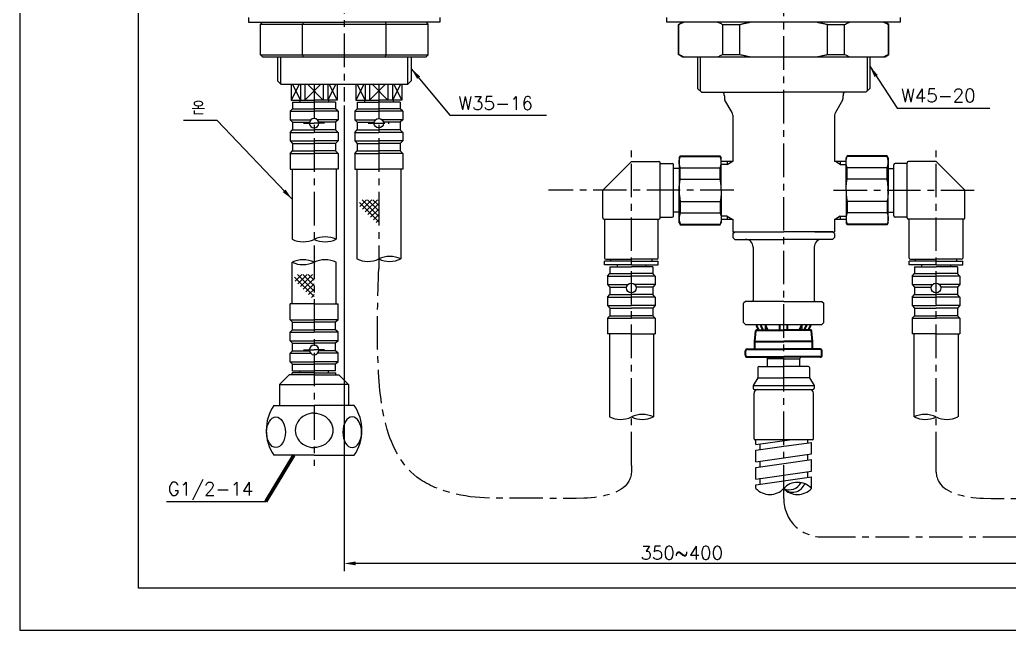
# Model space of a CAD drawing. Extents: x 594 to 1188, y 0 to 420.
# Drawn here: x 594 to 852.5, y 0 to 159.4 of the extents above; entities that cross this region are included whole.
import ezdxf

# ---------------------------------------------------------------- set-up
doc = ezdxf.new("R2010")
doc.units = 0
doc.header["$LTSCALE"] = 7
doc.header["$MEASUREMENT"] = 0
doc.linetypes.add('CENTER', pattern=[2, 1.25, -0.25, 0.25, -0.25])
doc.layers.get('0').update_dxf_attribs({"color": 2, "linetype": 'CONTINUOUS'})
for name, color, linetype in [('CL', 1, 'CENTER'), ('D', 2, 'CONTINUOUS'), ('DIM', 2, 'CONTINUOUS'), ('DWG', 7, 'CONTINUOUS')]:
    doc.layers.add(name, color=color, linetype=linetype)
doc.styles.add('GHS', font='ROMANS', dxfattribs={"bigfont": 'GHS'})
doc.dimstyles.new('STANDARD$7', dxfattribs={"dimtxt": 3.5, "dimasz": 3, "dimexe": 1, "dimexo": 0.0625, "dimgap": 1, "dimtad": 1, "dimdec": 4, "dimzin": 0, "dimdsep": 46, "dimtxsty": 'GHS', "dimcen": 1, "dimclrt": 2, "dimadec": 0, "dimazin": 0, "dimtfac": 1, "dimtdec": 4, "dimtofl": 0, "dimtmove": 0, "dimatfit": 3, "dimfxl": 0, "dimtolj": 1, "dimtzin": 0, "dimarcsym": 0})

# ---------------------------------------------------------------- blocks, each defined once
blk = doc.blocks.new('BORDER')
for p, q in [((0, 1), (0, 0)), ((0, 0), (1, 0))]:
    blk.add_line(p, q)

msp = doc.modelspace()

# ---------------------------------------------------------------- linework, layer by layer
at = {"color": 4}
for p, q in [((625, 11), (625, 234.34)), ((1174, 11), (625, 11))]:
    msp.add_line(p, q, dxfattribs=at)
at = {"color": 7, "linetype": 'Continuous'}
for p, q in [((653.8, 159.97), (653.8, 158.77)), ((653.8, 158.77), (678.8, 158.77)), ((657.44, 158.77), (656.86, 158.27)), ((656.86, 158.27), (700.74, 158.27)), ((656.86, 150.27), (656.86, 158.27)), ((668.12, 158.77), (667.83, 158.27)), ((667.83, 150.27), (667.83, 158.27)), ((703.8, 158.77), (678.8, 158.77)), ((689.48, 158.77), (689.77, 158.27)), ((689.77, 150.27), (689.77, 158.27)), ((700.16, 158.77), (700.74, 158.27)), ((700.74, 150.27), (700.74, 158.27)), ((703.8, 159.97), (703.8, 158.77)), ((763.11, 158.77), (763.11, 159.97)), ((793.61, 158.77), (763.11, 158.77)), ((766.11, 158.19), (767.11, 158.77)), ((766.11, 150.34), (766.11, 158.19)), ((766.11, 158.19), (766.23, 158.19)), ((766.23, 150.34), (766.23, 158.19)), ((777.69, 158.19), (782.15, 158.19)), ((777.69, 150.34), (777.69, 158.19)), ((782.15, 150.34), (782.15, 158.19)), ((824.11, 158.77), (793.61, 158.77)), ((805.07, 150.34), (805.07, 158.19)), ((805.07, 158.19), (809.53, 158.19)), ((809.53, 150.34), (809.53, 158.19)), ((821.11, 158.19), (820.11, 158.77)), ((820.99, 150.34), (820.99, 158.19)), ((820.99, 158.19), (821.11, 158.19)), ((821.11, 150.34), (821.11, 158.19)), ((824.11, 158.77), (824.11, 159.97)), ((656.86, 150.27), (700.74, 150.27)), ((657.44, 149.77), (656.86, 150.27)), ((668.12, 149.77), (667.83, 150.27)), ((689.48, 149.77), (689.77, 150.27)), ((700.16, 149.77), (700.74, 150.27)), ((767.11, 149.77), (766.11, 150.34)), ((766.11, 150.34), (766.23, 150.34)), ((777.69, 150.34), (782.15, 150.34)), ((805.07, 150.34), (809.53, 150.34)), ((820.11, 149.77), (821.11, 150.34)), ((820.99, 150.34), (821.11, 150.34)), ((657.44, 149.77), (700.16, 149.77)), ((661.3, 149.77), (661.3, 143.47)), ((696.3, 149.77), (696.3, 143.47)), ((767.11, 149.77), (820.11, 149.77)), ((771.11, 149.77), (771.11, 141.47)), ((816.11, 149.77), (816.11, 141.47)), ((661.3, 143.47), (662.3, 142.47)), ((678.8, 142.47), (662.3, 142.47)), ((695.3, 142.47), (678.8, 142.47)), ((695.3, 142.47), (693.8, 142.47)), ((696.3, 143.47), (695.3, 142.47)), ((771.11, 141.47), (772.11, 140.47)), ((816.11, 141.47), (815.11, 140.47)), ((778.11, 139.57), (778.11, 138.94)), ((780.11, 135.21), (778.24, 138.44)), ((808.98, 138.44), (807.11, 135.21)), ((809.11, 138.94), (809.11, 139.57)), ((780.31, 134.46), (780.31, 122.37)), ((806.91, 134.46), (806.91, 122.37)), ((766.31, 123.37), (766.6, 123.87)), ((766.31, 123.37), (766.31, 114.87)), ((766.6, 123.87), (777.02, 123.87)), ((766.6, 123.71), (766.6, 123.87)), ((766.6, 123.71), (777.02, 123.71)), ((777.02, 123.87), (777.02, 123.71)), ((777.02, 123.87), (777.31, 123.37)), ((777.31, 114.87), (777.31, 123.37)), ((780.31, 122.37), (777.31, 122.37)), ((778.81, 122.37), (778.81, 121.62)), ((809.91, 122.37), (806.91, 122.37)), ((808.41, 122.37), (808.41, 121.62)), ((810.2, 123.87), (809.91, 123.37)), ((809.91, 114.87), (809.91, 123.37)), ((820.62, 123.87), (810.2, 123.87)), ((810.2, 123.87), (810.2, 123.71)), ((820.62, 123.71), (810.2, 123.71)), ((820.91, 123.37), (820.62, 123.87)), ((820.62, 123.71), (820.62, 123.87)), ((820.91, 123.37), (820.91, 114.87)), ((766.6, 120.75), (777.02, 120.75)), ((766.6, 117.82), (766.6, 120.75)), ((777.02, 117.82), (777.02, 120.75)), ((820.62, 120.75), (810.2, 120.75)), ((810.2, 117.82), (810.2, 120.75)), ((820.62, 117.82), (820.62, 120.75)), ((766.6, 117.82), (777.02, 117.82)), ((820.62, 117.82), (810.2, 117.82)), ((766.31, 106.37), (766.31, 114.87)), ((777.31, 114.87), (777.31, 106.37)), ((809.91, 114.87), (809.91, 106.37)), ((820.91, 106.37), (820.91, 114.87)), ((766.6, 111.91), (777.02, 111.91)), ((766.6, 111.91), (766.6, 108.98)), ((777.02, 111.91), (777.02, 108.98)), ((820.62, 111.91), (810.2, 111.91)), ((810.2, 111.91), (810.2, 108.98)), ((820.62, 111.91), (820.62, 108.98)), ((766.6, 108.98), (777.02, 108.98)), ((820.62, 108.98), (810.2, 108.98)), ((766.31, 106.37), (766.6, 105.87)), ((766.6, 106.03), (777.02, 106.03)), ((766.6, 106.03), (766.6, 105.87)), ((777.02, 105.87), (777.31, 106.37)), ((777.02, 105.87), (777.02, 106.03)), ((777.31, 107.37), (780.31, 107.37)), ((778.81, 108.12), (778.81, 107.37)), ((780.31, 107.37), (780.31, 104.07)), ((806.91, 107.37), (806.91, 104.07)), ((806.91, 107.37), (809.91, 107.37)), ((808.41, 108.12), (808.41, 107.37)), ((810.2, 105.87), (809.91, 106.37)), ((820.62, 106.03), (810.2, 106.03)), ((810.2, 105.87), (810.2, 106.03)), ((820.91, 106.37), (820.62, 105.87)), ((820.62, 106.03), (820.62, 105.87)), ((766.6, 105.87), (777.02, 105.87)), ((780.31, 104.07), (793.61, 104.07)), ((801.71, 104.07), (806.91, 104.07)), ((820.62, 105.87), (810.2, 105.87)), ((785.61, 100.07), (785.61, 86.17)), ((785.61, 100.07), (785.61, 86.17)), ((801.61, 100.07), (801.61, 86.17)), ((801.61, 100.07), (801.61, 86.17)), ((783.61, 79.87), (793.61, 79.87)), ((793.61, 79.87), (803.61, 79.87))]:
    msp.add_line(p, q, dxfattribs=at)
at = {"color": 2, "linetype": 'Continuous'}
for p, q in [((653.8, 158.84), (653.85, 158.77)), ((703.8, 158.84), (703.75, 158.77))]:
    msp.add_line(p, q, dxfattribs=at)
at = {"color": 2}
for p, q in [((682.73, 111.73), (687.81, 106.65)), ((682.85, 110.68), (684.6, 112.43)), ((683.44, 112.43), (687.81, 108.06)), ((683.56, 109.97), (686.02, 112.43)), ((684.27, 109.27), (687.43, 112.43)), ((684.85, 112.43), (687.81, 109.48)), ((684.97, 108.56), (687.81, 111.4)), ((686.27, 112.43), (687.81, 110.89)), ((687.68, 112.43), (687.81, 112.31)), ((685.68, 107.85), (687.81, 109.98)), ((686.39, 107.15), (687.81, 108.57)), ((687.09, 106.44), (687.81, 107.16)), ((687.8, 105.73), (687.81, 105.74)), ((665.82, 92.21), (670.9, 87.13)), ((665.94, 91.16), (667.69, 92.92)), ((666.53, 92.92), (670.9, 88.54)), ((666.65, 90.46), (669.11, 92.92)), ((667.36, 89.75), (670.52, 92.92)), ((667.95, 92.92), (670.9, 89.96)), ((668.06, 89.04), (670.9, 91.88)), ((669.36, 92.92), (670.9, 91.37)), ((670.77, 92.92), (670.9, 92.79)), ((668.77, 88.33), (670.9, 90.47)), ((669.48, 87.63), (670.9, 89.05)), ((670.19, 86.92), (670.9, 87.64)), ((670.89, 86.21), (670.9, 86.22))]:
    msp.add_line(p, q, dxfattribs=at)
at = {"color": 7, "linetype": 'Continuous'}
for points in [[(766.31, 122.23), (766.31, 122.39), (766.32, 122.55), (766.34, 122.72), (766.37, 122.88), (766.4, 123.05), (766.44, 123.21), (766.48, 123.38), (766.54, 123.54), (766.6, 123.71)], [(766.6, 120.75), (766.54, 120.91), (766.48, 121.08), (766.44, 121.24), (766.4, 121.41), (766.37, 121.57), (766.34, 121.74), (766.32, 121.9), (766.31, 122.06), (766.31, 122.23)], [(777.31, 122.23), (777.31, 122.39), (777.29, 122.55), (777.28, 122.72), (777.25, 122.88), (777.22, 123.05), (777.18, 123.21), (777.13, 123.38), (777.08, 123.54), (777.02, 123.71)], [(777.02, 120.75), (777.08, 120.91), (777.13, 121.08), (777.18, 121.24), (777.22, 121.41), (777.25, 121.57), (777.28, 121.74), (777.29, 121.9), (777.31, 122.06), (777.31, 122.23)], [(809.91, 122.23), (809.91, 122.39), (809.92, 122.55), (809.94, 122.72), (809.97, 122.88), (810, 123.05), (810.04, 123.21), (810.08, 123.38), (810.14, 123.54), (810.2, 123.71)], [(810.2, 120.75), (810.14, 120.91), (810.08, 121.08), (810.04, 121.24), (810, 121.41), (809.97, 121.57), (809.94, 121.74), (809.92, 121.9), (809.91, 122.06), (809.91, 122.23)], [(820.91, 122.23), (820.91, 122.39), (820.89, 122.55), (820.88, 122.72), (820.85, 122.88), (820.82, 123.05), (820.78, 123.21), (820.73, 123.38), (820.68, 123.54), (820.62, 123.71)], [(820.62, 120.75), (820.68, 120.91), (820.73, 121.08), (820.78, 121.24), (820.82, 121.41), (820.85, 121.57), (820.88, 121.74), (820.89, 121.9), (820.91, 122.06), (820.91, 122.23)], [(766.31, 114.87), (766.31, 115.19), (766.32, 115.52), (766.34, 115.85), (766.37, 116.18), (766.4, 116.5), (766.44, 116.83), (766.48, 117.16), (766.54, 117.49), (766.6, 117.82)], [(777.31, 114.87), (777.31, 115.19), (777.29, 115.52), (777.28, 115.85), (777.25, 116.18), (777.22, 116.5), (777.18, 116.83), (777.13, 117.16), (777.08, 117.49), (777.02, 117.82)], [(809.91, 114.87), (809.91, 115.19), (809.92, 115.52), (809.94, 115.85), (809.97, 116.18), (810, 116.5), (810.04, 116.83), (810.08, 117.16), (810.14, 117.49), (810.2, 117.82)], [(820.91, 114.87), (820.91, 115.19), (820.89, 115.52), (820.88, 115.85), (820.85, 116.18), (820.82, 116.5), (820.78, 116.83), (820.73, 117.16), (820.68, 117.49), (820.62, 117.82)], [(766.31, 114.87), (766.31, 114.54), (766.32, 114.21), (766.34, 113.88), (766.37, 113.56), (766.4, 113.23), (766.44, 112.9), (766.48, 112.57), (766.54, 112.24), (766.6, 111.91)], [(777.31, 114.87), (777.31, 114.54), (777.29, 114.21), (777.28, 113.88), (777.25, 113.56), (777.22, 113.23), (777.18, 112.9), (777.13, 112.57), (777.08, 112.24), (777.02, 111.91)], [(809.91, 114.87), (809.91, 114.54), (809.92, 114.21), (809.94, 113.88), (809.97, 113.56), (810, 113.23), (810.04, 112.9), (810.08, 112.57), (810.14, 112.24), (810.2, 111.91)], [(820.91, 114.87), (820.91, 114.54), (820.89, 114.21), (820.88, 113.88), (820.85, 113.56), (820.82, 113.23), (820.78, 112.9), (820.73, 112.57), (820.68, 112.24), (820.62, 111.91)], [(766.6, 108.98), (766.54, 108.82), (766.48, 108.65), (766.44, 108.49), (766.4, 108.32), (766.37, 108.16), (766.34, 108), (766.32, 107.83), (766.31, 107.67), (766.31, 107.5)], [(777.02, 108.98), (777.08, 108.82), (777.13, 108.65), (777.18, 108.49), (777.22, 108.32), (777.25, 108.16), (777.28, 108), (777.29, 107.83), (777.31, 107.67), (777.31, 107.5)], [(810.2, 108.98), (810.14, 108.82), (810.08, 108.65), (810.04, 108.49), (810, 108.32), (809.97, 108.16), (809.94, 108), (809.92, 107.83), (809.91, 107.67), (809.91, 107.5)], [(820.62, 108.98), (820.68, 108.82), (820.73, 108.65), (820.78, 108.49), (820.82, 108.32), (820.85, 108.16), (820.88, 108), (820.89, 107.83), (820.91, 107.67), (820.91, 107.5)], [(766.31, 107.5), (766.31, 107.34), (766.32, 107.18), (766.34, 107.01), (766.37, 106.85), (766.4, 106.69), (766.44, 106.52), (766.48, 106.36), (766.54, 106.19), (766.6, 106.03)], [(777.31, 107.5), (777.31, 107.34), (777.29, 107.18), (777.28, 107.01), (777.25, 106.85), (777.22, 106.69), (777.18, 106.52), (777.13, 106.36), (777.08, 106.19), (777.02, 106.03)], [(809.91, 107.5), (809.91, 107.34), (809.92, 107.18), (809.94, 107.01), (809.97, 106.85), (810, 106.69), (810.04, 106.52), (810.08, 106.36), (810.14, 106.19), (810.2, 106.03)], [(820.91, 107.5), (820.91, 107.34), (820.89, 107.18), (820.88, 107.01), (820.85, 106.85), (820.82, 106.69), (820.78, 106.52), (820.73, 106.36), (820.68, 106.19), (820.62, 106.03)]]:
    msp.add_lwpolyline(points, dxfattribs=at)
for centre, radius, start, end in [((776.61, 139.57), 1.5, 0, 36.8699), ((810.61, 139.57), 1.5, 143.1301, 180), ((779.11, 138.94), 1, 179.9984, 209.9982), ((808.11, 138.94), 1, 330.0011, 0.0009), ((778.81, 134.46), 1.5, 0, 30), ((808.41, 134.46), 1.5, 150, 180)]:
    msp.add_arc(centre, radius, start, end, dxfattribs=at)
at = {"color": 2, "linetype": 'Continuous'}
for centre, radius, start, end in [((668.05, 108.21), 6.77, 244.671, 294.893), ((673.8, 95.93), 6.78, 65.1431, 115.293), ((673.75, 108.21), 6.77, 245.107, 295.329), ((668.05, 89.97), 6.77, 65.107, 115.329), ((668, 102.25), 6.78, 245.1431, 295.293), ((673.75, 89.97), 6.77, 64.671, 114.893), ((684.95, 103.09), 6.77, 244.671, 294.893), ((690.7, 90.81), 6.78, 65.1431, 115.293), ((690.65, 103.09), 6.77, 245.107, 295.329), ((750.96, 61.83), 6.77, 244.671, 294.893), ((756.71, 49.55), 6.78, 65.1431, 115.293), ((756.66, 61.83), 6.77, 245.107, 295.329), ((830.51, 49.55), 6.78, 64.707, 114.8569), ((830.56, 61.83), 6.77, 244.671, 294.893), ((836.26, 61.83), 6.77, 245.107, 295.329)]:
    msp.add_arc(centre, radius, start, end, dxfattribs=at)
at = {"color": 7, "linetype": 'Continuous'}
for points in [[(766.23, 158.19), (766.68, 158.4), (767.12, 158.59), (767.56, 158.77)], [(776.35, 158.77), (776.8, 158.59), (777.24, 158.4), (777.69, 158.19)], [(782.15, 158.19), (783.05, 158.4), (783.94, 158.59), (784.82, 158.77)], [(802.4, 158.77), (803.28, 158.59), (804.17, 158.4), (805.07, 158.19)], [(809.53, 158.19), (809.98, 158.4), (810.42, 158.59), (810.87, 158.77)], [(819.65, 158.77), (820.1, 158.59), (820.54, 158.4), (820.99, 158.19)], [(766.23, 150.34), (766.68, 150.14), (767.12, 149.94), (767.56, 149.77)], [(776.35, 149.77), (776.8, 149.94), (777.24, 150.14), (777.69, 150.34)], [(782.15, 150.34), (783.05, 150.14), (783.94, 149.94), (784.82, 149.77)], [(802.4, 149.77), (803.28, 149.94), (804.17, 150.14), (805.07, 150.34)], [(809.53, 150.34), (809.98, 150.14), (810.42, 149.94), (810.87, 149.77)], [(819.65, 149.77), (820.1, 149.94), (820.54, 150.14), (820.99, 150.34)]]:
    msp.add_spline(points, degree=3, dxfattribs=at)
at = {"layer": 'CL', "color": 1}
for p, q in [((793.61, 34.35), (793.61, 369.63)), ((678.8, 267.81), (678.8, 138.03)), ((670.9, 142.47), (670.9, 42.96)), ((687.8, 142.47), (687.8, 94.38)), ((687.8, 142.47), (687.8, 117.52)), ((753.81, 43.05), (753.81, 125.42)), ((833.41, 43.05), (833.41, 125.42)), ((780.57, 114.87), (732.14, 114.87)), ((780.57, 114.87), (742.88, 114.87)), ((806.65, 114.87), (844.33, 114.87)), ((803.61, 24.35), (960.4, 24.35))]:
    msp.add_line(p, q, dxfattribs=at)
at = {"layer": 'CL', "ltscale": 0.5}
for p, q in [((668.15, 132.4), (670.9, 132.4)), ((673.65, 132.4), (670.9, 132.4)), ((685.05, 132.4), (690.55, 132.4)), ((668.15, 73.19), (670.9, 73.19)), ((673.65, 73.19), (670.9, 73.19))]:
    msp.add_line(p, q, dxfattribs=at)
at = {"layer": 'CL', "color": 1}
msp.add_arc((803.61, 34.35), 10, 180, 270, dxfattribs=at)
for points in [[(753.81, 43.05), (753.81, 41.28), (729.35, 34.47), (707.94, 35.54), (698.6, 39.38), (687.55, 71.91), (687.8, 94.38)], [(833.41, 43.05), (833.41, 41.28), (857.87, 34.47), (879.28, 35.54), (888.62, 39.38), (899.67, 71.91), (899.42, 94.38)]]:
    msp.add_spline(points, degree=3, dxfattribs=at)
at = {"layer": 'D'}
for p, q in [((662.2, 142.57), (662.2, 149.77)), ((695.4, 142.57), (695.4, 149.77)), ((771.81, 149.77), (771.81, 140.77)), ((815.41, 149.77), (815.41, 140.77)), ((666.97, 142.47), (664.9, 138.4)), ((665.26, 142.47), (667.34, 138.4)), ((668.5, 138.4), (672.57, 142.47)), ((673.3, 138.4), (669.23, 142.47)), ((676.54, 142.47), (674.47, 138.4)), ((674.84, 142.47), (676.9, 138.4)), ((683.87, 142.47), (681.8, 138.4)), ((682.16, 142.47), (684.24, 138.4)), ((689.47, 142.47), (685.4, 138.4)), ((690.2, 138.4), (686.13, 142.47)), ((693.44, 142.47), (691.37, 138.4)), ((691.74, 142.47), (693.8, 138.4)), ((706.34, 134.54), (731.64, 134.54)), ((823.24, 136.34), (847.49, 136.34)), ((645.55, 133.1), (636.78, 133.1)), ((778.81, 121.62), (777.31, 121.62)), ((778.81, 121.62), (780.11, 122.37)), ((808.41, 121.62), (807.11, 122.37)), ((808.41, 121.62), (809.91, 121.62)), ((778.81, 108.12), (777.31, 108.12)), ((778.81, 108.12), (780.11, 107.37)), ((808.41, 108.12), (807.11, 107.37)), ((808.41, 108.12), (809.91, 108.12)), ((632.35, 33.64), (658.26, 33.64))]:
    msp.add_line(p, q, dxfattribs=at)
at = {"layer": 'D', "color": 2}
for p, q in [((678.8, 137.03), (678.8, 15.44)), ((905.42, 17.44), (681.8, 17.44))]:
    msp.add_line(p, q, dxfattribs=at)
at = {"layer": 'D', "color": 7, "lineweight": 0}
for p, q in [((803.61, 79.87), (804.11, 80.37)), ((801.61, 79.87), (803.61, 79.87))]:
    msp.add_line(p, q, dxfattribs=at)
at = {"layer": 'D'}
for centre, radius, start, end in [((789.98, 40.34), 4.92, 222.5796, 317.4204), ((797.23, 33.68), 4.92, 42.5796, 137.4204), ((795.08, 40.09), 3.41, 244.4618, 332.7206), ((795.97, 39.39), 3.35, 225.2934, 339.7397), ((797.23, 40.34), 4.92, 222.5796, 317.4204)]:
    msp.add_arc(centre, radius, start, end, dxfattribs=at)
at = {"layer": 'D', "color": 2}
msp.add_solid([(681.8, 17.94), (681.8, 16.94), (678.8, 17.44)], dxfattribs=at)
at = {"layer": 'DWG'}
for p, q in [((664.9, 142.47), (664.9, 138.4)), ((667.34, 142.47), (667.34, 138.4)), ((668.5, 142.47), (668.5, 138.4)), ((673.3, 142.47), (673.3, 138.4)), ((674.47, 142.47), (674.47, 138.4)), ((676.9, 142.47), (676.9, 138.4)), ((681.8, 142.47), (681.8, 138.4)), ((684.24, 142.47), (684.24, 138.4)), ((685.4, 142.47), (685.4, 138.4)), ((690.2, 142.47), (690.2, 138.4)), ((691.37, 142.47), (691.37, 138.4)), ((693.8, 142.47), (693.8, 138.4)), ((772.11, 140.47), (793.61, 140.47)), ((815.11, 140.47), (793.61, 140.47)), ((664.9, 138.4), (670.9, 138.4)), ((665.3, 137.9), (670.9, 137.9)), ((665.3, 137.9), (665.3, 136.16)), ((667.15, 138.4), (667.15, 137.9)), ((676.9, 138.4), (670.9, 138.4)), ((676.5, 137.9), (670.9, 137.9)), ((674.65, 138.4), (674.65, 137.9)), ((676.5, 137.9), (676.5, 136.16)), ((681.8, 138.4), (687.8, 138.4)), ((682.2, 137.9), (687.8, 137.9)), ((682.2, 137.9), (682.2, 136.16)), ((684.05, 138.4), (684.05, 137.9)), ((693.8, 138.4), (687.8, 138.4)), ((693.4, 137.9), (687.8, 137.9)), ((691.55, 138.4), (691.55, 137.9)), ((693.4, 137.9), (693.4, 136.16)), ((664.65, 135.51), (665.3, 136.16)), ((664.65, 135.51), (670.9, 135.51)), ((664.65, 135.51), (664.65, 133.28)), ((665.3, 136.16), (670.9, 136.16)), ((676.5, 136.16), (670.9, 136.16)), ((677.15, 135.51), (670.9, 135.51)), ((677.15, 135.51), (676.5, 136.16)), ((677.15, 135.51), (677.15, 133.28)), ((681.55, 135.51), (682.2, 136.16)), ((681.55, 135.51), (687.8, 135.51)), ((681.55, 135.51), (681.55, 133.28)), ((682.2, 136.16), (687.8, 136.16)), ((693.4, 136.16), (687.8, 136.16)), ((694.05, 135.51), (687.8, 135.51)), ((694.05, 135.51), (693.4, 136.16)), ((694.05, 135.51), (694.05, 133.28)), ((664.65, 133.28), (670.02, 133.28)), ((664.65, 133.28), (665.3, 132.63)), ((665.3, 132.63), (669.67, 132.63)), ((665.3, 132.63), (665.3, 130.66)), ((677.15, 133.28), (671.79, 133.28)), ((676.5, 132.63), (672.13, 132.63)), ((677.15, 133.28), (676.5, 132.63)), ((676.5, 132.63), (676.5, 130.66)), ((681.55, 133.28), (686.92, 133.28)), ((681.55, 133.28), (682.2, 132.63)), ((682.2, 132.63), (686.57, 132.63)), ((682.2, 132.63), (682.2, 130.66)), ((694.05, 133.28), (688.69, 133.28)), ((693.4, 132.63), (689.03, 132.63)), ((694.05, 133.28), (693.4, 132.63)), ((693.4, 132.63), (693.4, 130.66)), ((664.65, 130.01), (665.3, 130.66)), ((664.65, 130.01), (664.65, 127.78)), ((664.65, 130.01), (670.9, 130.01)), ((665.3, 130.66), (670.9, 130.66)), ((676.5, 130.66), (670.9, 130.66)), ((677.15, 130.01), (670.9, 130.01)), ((677.15, 130.01), (676.5, 130.66)), ((677.15, 130.01), (677.15, 127.78)), ((681.55, 130.01), (682.2, 130.66)), ((681.55, 130.01), (687.8, 130.01)), ((681.55, 130.01), (681.55, 127.78)), ((682.2, 130.66), (687.8, 130.66)), ((693.4, 130.66), (687.8, 130.66)), ((694.05, 130.01), (687.8, 130.01)), ((694.05, 130.01), (693.4, 130.66)), ((694.05, 130.01), (694.05, 127.78)), ((664.65, 127.78), (670.9, 127.78)), ((664.65, 127.78), (665.3, 127.13)), ((665.3, 127.13), (670.9, 127.13)), ((665.3, 127.13), (665.3, 125.16)), ((677.15, 127.78), (670.9, 127.78)), ((676.5, 127.13), (670.9, 127.13)), ((677.15, 127.78), (676.5, 127.13)), ((676.5, 127.13), (676.5, 125.16)), ((681.55, 127.78), (687.8, 127.78)), ((681.55, 127.78), (682.2, 127.13)), ((682.2, 127.13), (687.8, 127.13)), ((682.2, 127.13), (682.2, 125.16)), ((694.05, 127.78), (687.8, 127.78)), ((693.4, 127.13), (687.8, 127.13)), ((694.05, 127.78), (693.4, 127.13)), ((693.4, 127.13), (693.4, 125.16)), ((664.65, 124.51), (665.3, 125.16)), ((664.65, 124.51), (670.9, 124.51)), ((664.65, 124.51), (664.65, 120.4)), ((665.29, 125.15), (670.9, 125.15)), ((676.52, 125.15), (670.9, 125.15)), ((677.15, 124.51), (670.9, 124.51)), ((677.15, 124.51), (676.5, 125.16)), ((677.15, 124.51), (677.15, 120.4)), ((681.55, 124.51), (682.2, 125.16)), ((681.55, 124.51), (687.8, 124.51)), ((681.55, 124.51), (681.55, 120.4)), ((682.19, 125.15), (687.8, 125.15)), ((693.42, 125.15), (687.8, 125.15)), ((694.05, 124.51), (687.8, 124.51)), ((694.05, 124.51), (693.4, 125.16)), ((694.05, 124.51), (694.05, 120.4)), ((753.81, 122.37), (746.31, 114.87)), ((753.81, 122.37), (761.01, 122.37)), ((761.31, 107.67), (761.31, 122.07)), ((761.31, 121.87), (764.51, 121.87)), ((764.81, 114.87), (764.81, 121.57)), ((822.41, 114.87), (822.41, 121.57)), ((825.91, 121.87), (822.71, 121.87)), ((825.91, 107.67), (825.91, 122.07)), ((833.41, 122.37), (826.21, 122.37)), ((833.41, 122.37), (840.91, 114.87)), ((664.65, 120.4), (670.9, 120.4)), ((665.15, 120.4), (665.15, 102.09)), ((677.15, 120.4), (670.9, 120.4)), ((676.65, 120.4), (676.65, 102.09)), ((681.55, 120.4), (687.8, 120.4)), ((682.05, 120.4), (682.05, 96.96)), ((694.05, 120.4), (687.8, 120.4)), ((693.55, 120.4), (693.55, 96.96)), ((766.31, 120.57), (764.81, 120.57)), ((820.91, 120.57), (822.41, 120.57)), ((746.31, 107.67), (746.31, 114.87)), ((764.81, 108.17), (764.81, 114.87)), ((822.41, 108.17), (822.41, 114.87)), ((840.91, 107.67), (840.91, 114.87)), ((766.31, 109.17), (764.81, 109.17)), ((820.91, 109.17), (822.41, 109.17)), ((746.61, 107.37), (761.01, 107.37)), ((746.81, 107.37), (746.81, 97.17)), ((760.81, 97.17), (760.81, 107.37)), ((761.31, 107.87), (764.51, 107.87)), ((807.41, 107.37), (807.41, 107.37)), ((825.91, 107.87), (822.71, 107.87)), ((840.61, 107.37), (826.21, 107.37)), ((826.41, 97.17), (826.41, 107.37)), ((840.41, 107.37), (840.41, 97.17)), ((780.36, 103.57), (780.86, 104.07)), ((780.36, 103.57), (780.36, 102.57)), ((804.61, 104.07), (793.61, 104.07)), ((806.36, 104.07), (801.71, 104.07)), ((806.86, 103.57), (806.36, 104.07)), ((806.86, 103.57), (806.86, 102.57)), ((780.86, 102.07), (780.36, 102.57)), ((780.86, 102.07), (793.61, 102.07)), ((806.36, 102.07), (793.61, 102.07)), ((806.36, 102.07), (806.86, 102.57)), ((665.15, 85.19), (665.15, 96.1)), ((676.65, 85.19), (676.65, 96.1)), ((753.81, 96.37), (746.81, 96.37)), ((746.81, 95.37), (746.81, 96.37)), ((747.11, 96.87), (753.81, 96.87)), ((748.41, 96.37), (748.41, 96.87)), ((760.51, 96.87), (753.81, 96.87)), ((753.81, 96.37), (760.81, 96.37)), ((759.21, 96.37), (759.21, 96.87)), ((760.81, 95.37), (760.81, 96.37)), ((833.41, 96.37), (826.41, 96.37)), ((826.41, 95.37), (826.41, 96.37)), ((826.71, 96.87), (833.41, 96.87)), ((828.01, 96.37), (828.01, 96.87)), ((840.11, 96.87), (833.41, 96.87)), ((833.41, 96.37), (840.41, 96.37)), ((838.81, 96.37), (838.81, 96.87)), ((840.41, 95.37), (840.41, 96.37)), ((753.81, 95.37), (746.81, 95.37)), ((747.56, 92.48), (748.21, 93.13)), ((748.21, 94.87), (753.81, 94.87)), ((748.21, 94.87), (748.21, 93.13)), ((748.21, 93.13), (753.81, 93.13)), ((750.06, 95.37), (750.06, 94.87)), ((753.81, 95.37), (760.81, 95.37)), ((759.41, 94.87), (753.81, 94.87)), ((759.41, 93.13), (753.81, 93.13)), ((757.56, 95.37), (757.56, 94.87)), ((759.41, 94.87), (759.41, 93.13)), ((760.06, 92.48), (759.41, 93.13)), ((833.41, 95.37), (826.41, 95.37)), ((827.16, 92.48), (827.81, 93.13)), ((827.81, 94.87), (833.41, 94.87)), ((827.81, 94.87), (827.81, 93.13)), ((827.81, 93.13), (833.41, 93.13)), ((829.66, 95.37), (829.66, 94.87)), ((833.41, 95.37), (840.41, 95.37)), ((839.01, 94.87), (833.41, 94.87)), ((839.01, 93.13), (833.41, 93.13)), ((837.16, 95.37), (837.16, 94.87)), ((839.01, 94.87), (839.01, 93.13)), ((839.66, 92.48), (839.01, 93.13)), ((747.56, 92.48), (753.81, 92.48)), ((747.56, 92.48), (747.56, 90.25)), ((760.06, 92.48), (753.81, 92.48)), ((760.06, 92.48), (760.06, 90.25)), ((827.16, 92.48), (827.16, 90.25)), ((827.16, 92.48), (833.41, 92.48)), ((839.66, 92.48), (833.41, 92.48)), ((839.66, 92.48), (839.66, 90.25)), ((747.56, 90.25), (752.93, 90.25)), ((747.56, 90.25), (748.21, 89.6)), ((748.21, 89.6), (752.58, 89.6)), ((748.21, 89.6), (748.21, 87.63)), ((760.06, 90.25), (754.69, 90.25)), ((759.41, 89.6), (755.04, 89.6)), ((760.06, 90.25), (759.41, 89.6)), ((759.41, 89.6), (759.41, 87.63)), ((827.16, 90.25), (832.53, 90.25)), ((827.16, 90.25), (827.81, 89.6)), ((827.81, 89.6), (832.18, 89.6)), ((827.81, 89.6), (827.81, 87.63)), ((839.66, 90.25), (834.29, 90.25)), ((839.01, 89.6), (834.64, 89.6)), ((839.66, 90.25), (839.01, 89.6)), ((839.01, 89.6), (839.01, 87.63)), ((747.56, 86.98), (748.21, 87.63)), ((747.56, 86.98), (753.81, 86.98)), ((747.56, 86.98), (747.56, 84.75)), ((748.21, 87.63), (753.81, 87.63)), ((759.41, 87.63), (753.81, 87.63)), ((760.06, 86.98), (753.81, 86.98)), ((760.06, 86.98), (759.41, 87.63)), ((760.06, 86.98), (760.06, 84.75)), ((783.61, 85.87), (783.11, 85.37)), ((783.11, 80.37), (783.11, 85.37)), ((793.61, 85.87), (783.61, 85.87)), ((793.61, 85.87), (803.61, 85.87)), ((803.61, 85.87), (804.11, 85.37)), ((804.11, 80.37), (804.11, 85.37)), ((827.16, 86.98), (827.81, 87.63)), ((827.16, 86.98), (833.41, 86.98)), ((827.16, 86.98), (827.16, 84.75)), ((827.81, 87.63), (833.41, 87.63)), ((839.01, 87.63), (833.41, 87.63)), ((839.66, 86.98), (833.41, 86.98)), ((839.66, 86.98), (839.01, 87.63)), ((839.66, 86.98), (839.66, 84.75)), ((664.65, 81.08), (664.65, 85.19)), ((670.9, 85.19), (664.65, 85.19)), ((670.9, 85.19), (677.15, 85.19)), ((677.15, 81.08), (677.15, 85.19)), ((747.56, 84.75), (753.81, 84.75)), ((747.56, 84.75), (748.21, 84.1)), ((748.21, 84.1), (753.81, 84.1)), ((748.21, 84.1), (748.21, 82.13)), ((760.06, 84.75), (753.81, 84.75)), ((759.41, 84.1), (753.81, 84.1)), ((760.06, 84.75), (759.41, 84.1)), ((759.41, 84.1), (759.41, 82.13)), ((827.16, 84.75), (833.41, 84.75)), ((827.16, 84.75), (827.81, 84.1)), ((827.81, 84.1), (827.81, 82.13)), ((827.81, 84.1), (833.41, 84.1)), ((839.66, 84.75), (833.41, 84.75)), ((839.01, 84.1), (833.41, 84.1)), ((839.66, 84.75), (839.01, 84.1)), ((839.01, 84.1), (839.01, 82.13)), ((664.65, 81.08), (670.9, 81.08)), ((664.65, 81.08), (665.3, 80.43)), ((665.29, 80.44), (670.9, 80.44)), ((665.3, 78.46), (665.3, 80.43)), ((677.15, 81.08), (670.9, 81.08)), ((676.52, 80.44), (670.9, 80.44)), ((677.15, 81.08), (676.5, 80.43)), ((676.5, 78.46), (676.5, 80.43)), ((747.56, 81.48), (748.21, 82.13)), ((747.56, 81.48), (747.56, 77.37)), ((747.56, 81.48), (753.81, 81.48)), ((748.19, 82.12), (753.81, 82.12)), ((759.42, 82.12), (753.81, 82.12)), ((760.06, 81.48), (753.81, 81.48)), ((760.06, 81.48), (759.41, 82.13)), ((760.06, 81.48), (760.06, 77.37)), ((783.61, 79.87), (783.11, 80.37)), ((803.61, 79.87), (804.11, 80.37)), ((827.16, 81.48), (827.81, 82.13)), ((827.16, 81.48), (833.41, 81.48)), ((827.16, 81.48), (827.16, 77.37)), ((827.79, 82.12), (833.41, 82.12)), ((839.02, 82.12), (833.41, 82.12)), ((839.66, 81.48), (833.41, 81.48)), ((839.66, 81.48), (839.01, 82.13)), ((839.66, 81.48), (839.66, 77.37)), ((664.65, 77.81), (665.3, 78.46)), ((664.65, 75.58), (664.65, 77.81)), ((664.65, 77.81), (670.9, 77.81)), ((665.3, 78.46), (670.9, 78.46)), ((676.5, 78.46), (670.9, 78.46)), ((677.15, 77.81), (670.9, 77.81)), ((677.15, 77.81), (676.5, 78.46)), ((677.15, 75.58), (677.15, 77.81)), ((788.82, 78.37), (788.82, 79.68)), ((798.4, 78.37), (798.4, 79.68)), ((664.65, 75.58), (670.9, 75.58)), ((664.65, 75.58), (665.3, 74.93)), ((677.15, 75.58), (670.9, 75.58)), ((677.15, 75.58), (676.5, 74.93)), ((753.81, 77.37), (747.56, 77.37)), ((748.06, 77.37), (748.06, 55.71)), ((753.81, 77.37), (760.06, 77.37)), ((759.56, 77.37), (759.56, 55.71)), ((833.41, 77.37), (827.16, 77.37)), ((827.66, 77.37), (827.66, 55.71)), ((833.41, 77.37), (839.66, 77.37)), ((839.16, 77.37), (839.16, 55.71)), ((664.65, 72.31), (665.3, 72.96)), ((665.3, 74.93), (670.9, 74.93)), ((665.3, 72.96), (665.3, 74.93)), ((665.3, 72.96), (669.67, 72.96)), ((676.5, 74.93), (670.9, 74.93)), ((676.5, 72.96), (672.13, 72.96)), ((676.5, 72.96), (676.5, 74.93)), ((677.15, 72.31), (676.5, 72.96)), ((664.65, 72.31), (670.02, 72.31)), ((664.65, 70.08), (664.65, 72.31)), ((664.65, 70.08), (670.9, 70.08)), ((664.65, 70.08), (665.3, 69.43)), ((677.15, 70.08), (670.9, 70.08)), ((677.15, 72.31), (671.79, 72.31)), ((677.15, 70.08), (676.5, 69.43)), ((677.15, 70.08), (677.15, 72.31)), ((793.61, 71.37), (789.11, 71.37)), ((789.36, 70.87), (789.11, 71.37)), ((793.61, 70.87), (789.36, 70.87)), ((789.36, 68.87), (789.36, 70.87)), ((793.61, 71.37), (798.11, 71.37)), ((793.61, 70.87), (797.86, 70.87)), ((797.86, 70.87), (798.11, 71.37)), ((797.86, 68.87), (797.86, 70.87)), ((665.3, 67.69), (665.3, 69.43)), ((665.3, 69.43), (670.9, 69.43)), ((665.3, 67.69), (670.9, 67.69)), ((667.15, 67.19), (667.15, 67.69)), ((676.5, 69.43), (670.9, 69.43)), ((676.5, 67.69), (670.9, 67.69)), ((674.65, 67.19), (674.65, 67.69)), ((676.5, 67.69), (676.5, 69.43)), ((786.86, 68.57), (786.86, 65.87)), ((787.16, 68.87), (793.61, 68.87)), ((800.06, 68.87), (793.61, 68.87)), ((800.36, 68.57), (800.36, 65.87)), ((664.4, 66.69), (661.9, 64.19)), ((670.9, 66.69), (664.4, 66.69)), ((670.9, 67.19), (665.2, 67.19)), ((666.65, 67.19), (665.2, 67.19)), ((665.2, 66.69), (665.2, 67.19)), ((670.9, 67.19), (676.6, 67.19)), ((670.9, 66.69), (677.4, 66.69)), ((675.15, 67.19), (676.6, 67.19)), ((676.6, 66.69), (676.6, 67.19)), ((677.4, 66.69), (679.9, 64.19)), ((786.86, 65.87), (785.61, 63.87)), ((786.86, 65.87), (793.61, 65.87)), ((800.36, 65.87), (793.61, 65.87)), ((800.36, 65.87), (801.61, 63.87)), ((661.9, 64.19), (661.9, 58.69)), ((661.9, 64.19), (670.9, 64.19)), ((679.9, 64.19), (670.9, 64.19)), ((679.9, 64.19), (679.9, 58.69)), ((785.61, 63.87), (801.61, 63.87)), ((785.61, 63.87), (785.61, 63.17)), ((785.91, 62.87), (801.31, 62.87)), ((786.86, 62.87), (800.36, 62.87)), ((801.61, 63.87), (801.61, 63.17)), ((785.86, 49.99), (785.86, 61.87)), ((801.36, 49.99), (801.36, 61.87)), ((660.4, 58.69), (670.9, 58.69)), ((681.4, 58.69), (670.9, 58.69)), ((801.11, 49.74), (786.11, 49.74)), ((786.36, 48.5), (795.16, 49.74)), ((786.36, 48.5), (786.36, 49.74)), ((799.86, 49.74), (799.86, 48.92)), ((786.36, 47.02), (793.61, 48.04)), ((786.36, 43.99), (786.36, 47.02)), ((786.36, 43.99), (786.36, 47.02)), ((787.36, 48.64), (787.36, 47.16)), ((793.61, 48.04), (800.86, 49.06)), ((800.86, 48.6), (800.86, 49.06)), ((800.86, 46.03), (800.86, 49.06)), ((800.86, 46.03), (800.86, 49.06)), ((670.9, 45.69), (660.4, 45.69)), ((670.9, 45.69), (681.4, 45.69)), ((786.36, 43.99), (800.86, 46.03)), ((787.36, 44.13), (787.36, 42.65)), ((793.61, 43.53), (800.86, 44.55)), ((799.86, 45.89), (799.86, 44.41)), ((800.86, 41.52), (800.86, 44.55)), ((786.36, 42.51), (793.61, 43.53)), ((786.36, 39.48), (786.36, 42.51)), ((786.36, 39.48), (800.86, 41.52)), ((799.86, 41.41), (799.86, 39.9)), ((786.36, 38), (800.86, 40.04)), ((786.36, 38), (800.86, 40.04)), ((787.36, 39.66), (787.36, 38.14)), ((787.36, 39.66), (787.36, 38.14)), ((800.86, 37.01), (800.86, 40.04)), ((800.86, 37.01), (800.86, 40.04)), ((786.36, 37.01), (786.36, 38)), ((786.36, 37.01), (786.36, 38))]:
    msp.add_line(p, q, dxfattribs=at)
at = {"layer": 'DWG', "lineweight": 40}
for p, q in [((786.11, 75.37), (786.34, 78.18)), ((786.54, 78.37), (793.61, 78.37)), ((787.11, 78.37), (786.57, 79.44)), ((788.23, 78.37), (787.69, 79.44)), ((789.46, 78.37), (788.92, 79.44)), ((792.61, 78.37), (792.61, 79.87)), ((800.68, 78.37), (793.61, 78.37)), ((794.61, 78.37), (794.61, 79.87)), ((797.76, 78.37), (798.3, 79.44)), ((798.99, 78.37), (799.53, 79.44)), ((800.11, 78.37), (800.65, 79.44)), ((801.11, 75.37), (800.87, 78.18)), ((786.11, 75.37), (793.61, 75.37)), ((786.11, 73.37), (786.11, 75.37)), ((801.11, 75.37), (793.61, 75.37)), ((801.11, 73.37), (801.11, 75.37)), ((783.61, 71.87), (783.61, 72.87)), ((784.11, 73.37), (793.61, 73.37)), ((803.11, 73.37), (793.61, 73.37)), ((803.61, 71.87), (803.61, 72.87)), ((784.11, 71.37), (793.61, 71.37)), ((803.11, 71.37), (793.61, 71.37))]:
    msp.add_line(p, q, dxfattribs=at)
at = {"layer": 'DWG'}
for centre in [(687.8, 132.4), (753.81, 89.37), (833.41, 89.37)]:
    msp.add_circle(centre, 1.25, dxfattribs=at)
for centre, radius, start, end in [((670.9, 132.4), 1.25, 90, 270), ((670.9, 132.4), 1.25, 270, 90), ((761.01, 122.07), 0.3, 0, 90), ((764.51, 121.57), 0.3, 0, 90), ((822.71, 121.57), 0.3, 90, 180), ((826.21, 122.07), 0.3, 90, 180), ((746.61, 107.67), 0.3, 180, 270), ((761.01, 107.67), 0.3, 270, 0), ((764.51, 108.17), 0.3, 270, 0), ((822.71, 108.17), 0.3, 180, 270), ((826.21, 107.67), 0.3, 180, 270), ((840.61, 107.67), 0.3, 270, 0), ((783.61, 100.07), 2, 0, 90), ((803.61, 100.07), 2, 90, 180), ((747.11, 97.17), 0.3, 180, 270), ((760.51, 97.17), 0.3, 270, 0), ((826.71, 97.17), 0.3, 180, 270), ((840.11, 97.17), 0.3, 270, 0), ((785.31, 86.17), 0.3, 270, 0), ((801.91, 86.17), 0.3, 180, 270), ((670.9, 73.19), 1.25, 90, 270), ((670.9, 73.19), 1.25, 270, 90), ((787.16, 68.57), 0.3, 90, 180), ((800.06, 68.57), 0.3, 0, 90), ((785.91, 63.17), 0.3, 180, 270), ((786.86, 61.87), 1, 90, 180), ((800.36, 61.87), 1, 0, 90), ((801.31, 63.17), 0.3, 270, 0), ((669.96, 52.19), 11.56, 145.7945, 214.2055), ((671.84, 52.19), 11.56, 325.7945, 34.2055)]:
    msp.add_arc(centre, radius, start, end, dxfattribs=at)
at = {"layer": 'DWG', "lineweight": 40}
for centre, radius, start, end in [((786.54, 78.17), 0.2, 90, 175.2364), ((788.36, 80.34), 2, 193.6546, 206.5651), ((788.36, 80.34), 2, 193.6546, 206.5651), ((789.48, 80.34), 2, 193.6546, 206.5651), ((789.48, 80.34), 2, 193.6546, 206.5651), ((790.71, 80.34), 2, 193.6546, 206.5651), ((790.71, 80.34), 2, 193.6546, 206.5651), ((796.51, 80.34), 2, 333.4349, 346.3454), ((796.51, 80.34), 2, 333.4349, 346.3454), ((797.74, 80.34), 2, 333.4349, 346.3454), ((797.74, 80.34), 2, 333.4349, 346.3454), ((798.86, 80.34), 2, 333.4349, 346.3454), ((798.86, 80.34), 2, 333.4349, 346.3454), ((800.68, 78.17), 0.2, 4.7636, 90), ((784.11, 72.87), 0.5, 90, 180), ((803.11, 72.87), 0.5, 0, 90), ((784.11, 71.87), 0.5, 180, 270), ((803.11, 71.87), 0.5, 270, 0)]:
    msp.add_arc(centre, radius, start, end, dxfattribs=at)
at = {"layer": 'DWG', "color": 7}
for centre, start, end in [((786.11, 49.99), 180, 270), ((801.11, 49.99), 270, 0)]:
    msp.add_arc(centre, 0.25, start, end, dxfattribs=at)
at = {"layer": 'DWG'}
msp.add_ellipse((660.94, 51.69), major_axis=(0, 4), ratio=0.612372, dxfattribs=at)
msp.add_ellipse((670.9, 52.19), major_axis=(-4.9, 0), ratio=0.918559, start_param=4.712389, end_param=7.853982, dxfattribs=at)
at = {"layer": 'DWG', "extrusion": (0, 0, -1)}
msp.add_ellipse((670.9, 52.19), major_axis=(4.9, 0), ratio=0.918559, start_param=4.712389, end_param=7.853982, dxfattribs=at)
msp.add_ellipse((680.86, 51.69), major_axis=(0, 4), ratio=0.612372, dxfattribs=at)

# ---------------------------------------------------------------- block references
at = {"xscale": 594, "yscale": 420, "zscale": 594}
msp.add_blockref('BORDER', (594, 0), dxfattribs=at)

# ---------------------------------------------------------------- texts
at = {"layer": 'D', "style": 'GHS'}
for s, p in [('W45-20', (824.27, 137.86)), ('온', (638.83, 134.59)), ('W35-16', (708.59, 135.86)), ('G1/2-14', (632.68, 35.16))]:
    msp.add_text(s, height=3.5, dxfattribs=at).set_placement(p)
at = {"layer": 'D', "color": 2, "insert": (766.97, 20.19), "char_height": 3.5, "attachment_point": 5, "style": 'GHS'}
msp.add_mtext('\\A1;350~400', dxfattribs=at)

# ---------------------------------------------------------------- leaders
at = {"layer": 'D'}
for points in [[(696.3, 146.62), (706.34, 134.54)], [(816.11, 147.26), (823.24, 136.34)], [(665.15, 112.57), (645.55, 133.1)]]:
    msp.add_leader(points, dimstyle='STANDARD$7', override={"dimscale": 1, "dimexe": 2, "dimexo": 1, "dimtad": 0, "dimzin": 5, "dimcen": -0.5, "dimtzin": 5}, dxfattribs=at)
at = {"layer": 'DIM'}
msp.add_leader([(665.65, 45.69), (658.26, 33.64)], dimstyle='STANDARD$7', override={"dimexe": 2, "dimexo": 1, "dimtad": 0, "dimcen": 0, "dimclrd": 256, "dimclre": 256, "dimclrt": 256, "dimtfac": 0.5, "dimtofl": 1, "dimtmove": 2, "dimatfit": 0, "dimlwd": 65535, "dimlwe": 65535}, dxfattribs=at)

doc.saveas('drawing.dxf')
